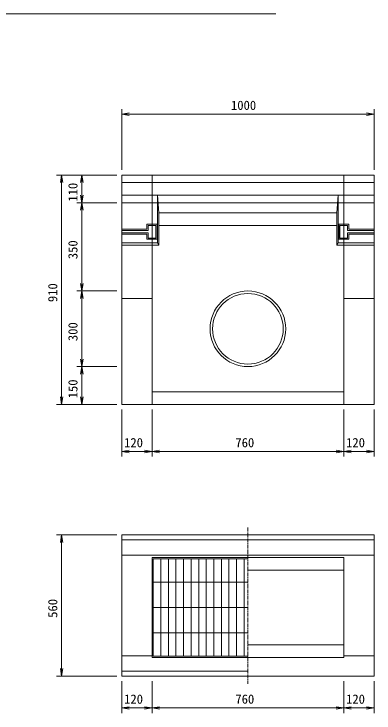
# Model space of a CAD drawing. Units: millimetres on the paper. Extents: x 0 to 841, y 0 to 594.
# Drawn here: x 370.1 to 441.4, y 151.7 to 290.4 of the extents above; entities that cross this region are included whole.
import ezdxf
from ezdxf.enums import TextEntityAlignment as Align

# ---------------------------------------------------------------- set-up
doc = ezdxf.new("R2010")
doc.units = ezdxf.units.MM
doc.linetypes.add('USER1', pattern=[1.125, 0.75, -0.125, 0.125, -0.125])
for name, color, linetype, lineweight in [('D-STR-DIM（寸法）', 7, 'Continuous', 18), ('D-STR-HTXT（旗揚げ）', 7, 'Continuous', 18), ('D-STR-STR1（構造物）', 4, 'Continuous', 18), ('D-STR-STR2（構造物）', 7, 'Continuous', 18), ('D-STR-STRn（構造物）', 7, 'Continuous', 18), ('D-STR（構造物外形線）', 1, 'Continuous', 18)]:
    doc.layers.add(name, color=color, linetype=linetype, lineweight=lineweight)
doc.styles.add('ＭＳ ゴシック', font='')
doc.styles.get('ＭＳ ゴシック').set_extended_font_data('MS Gothic')

msp = doc.modelspace()

# ---------------------------------------------------------------- linework, layer by layer
at = {"layer": 'D-STR-DIM（寸法）'}
for p, q in [((391.418, 259.431), (391.418, 271.494)), ((391.418, 270.494), (392.918, 270.744)), ((392.918, 270.244), (391.418, 270.494)), ((391.418, 270.494), (392.918, 270.494)), ((392.918, 270.494), (439.918, 270.494)), ((439.918, 270.744), (441.418, 270.494)), ((441.418, 270.494), (439.918, 270.244)), ((441.418, 270.494), (439.918, 270.494)), ((441.418, 259.431), (441.418, 271.494)), ((390.418, 258.431), (378.496, 258.431)), ((379.246, 256.931), (379.496, 258.431)), ((379.496, 258.431), (379.746, 256.931)), ((379.496, 258.431), (379.496, 256.931)), ((390.418, 258.431), (382.496, 258.431)), ((383.246, 256.931), (383.496, 258.431)), ((383.496, 258.431), (383.746, 256.931)), ((383.496, 258.431), (383.496, 256.931)), ((379.496, 256.931), (379.496, 214.431)), ((383.496, 254.431), (383.496, 256.931)), ((383.496, 252.931), (383.246, 254.431)), ((383.746, 254.431), (383.496, 252.931)), ((383.496, 252.931), (383.496, 254.431)), ((390.418, 252.931), (382.496, 252.931)), ((390.418, 252.931), (382.496, 252.931)), ((383.246, 251.431), (383.496, 252.931)), ((383.496, 252.931), (383.746, 251.431)), ((383.496, 252.931), (383.496, 251.431)), ((383.496, 236.931), (383.496, 251.431)), ((383.496, 235.431), (383.246, 236.931)), ((383.746, 236.931), (383.496, 235.431)), ((383.496, 235.431), (383.496, 236.931)), ((390.418, 235.431), (382.496, 235.431)), ((390.418, 235.431), (382.496, 235.431)), ((383.246, 233.931), (383.496, 235.431)), ((383.496, 235.431), (383.746, 233.931)), ((383.496, 235.431), (383.496, 233.931)), ((383.496, 221.931), (383.496, 233.931)), ((383.496, 220.431), (383.246, 221.931)), ((383.746, 221.931), (383.496, 220.431)), ((383.496, 220.431), (383.496, 221.931)), ((390.418, 220.431), (382.496, 220.431)), ((390.418, 220.431), (382.496, 220.431)), ((383.246, 218.931), (383.496, 220.431)), ((383.496, 220.431), (383.746, 218.931)), ((383.496, 220.431), (383.496, 218.931)), ((383.496, 214.431), (383.496, 218.931)), ((379.496, 212.931), (379.246, 214.431)), ((379.746, 214.431), (379.496, 212.931)), ((379.496, 212.931), (379.496, 214.431)), ((383.496, 212.931), (383.246, 214.431)), ((383.746, 214.431), (383.496, 212.931)), ((383.496, 212.931), (383.496, 214.431)), ((390.418, 212.931), (378.496, 212.931)), ((390.418, 212.931), (382.496, 212.931)), ((391.418, 211.931), (391.418, 202.593)), ((397.418, 211.931), (397.418, 202.593)), ((397.418, 211.931), (397.418, 202.593)), ((435.418, 211.931), (435.418, 202.593)), ((435.418, 211.931), (435.418, 202.593)), ((441.418, 211.931), (441.418, 202.593)), ((391.418, 203.593), (392.918, 203.843)), ((395.918, 203.843), (397.418, 203.593)), ((397.418, 203.593), (398.918, 203.843)), ((433.918, 203.843), (435.418, 203.593)), ((435.418, 203.593), (436.918, 203.843)), ((439.918, 203.843), (441.418, 203.593)), ((392.918, 203.343), (391.418, 203.593)), ((391.418, 203.593), (392.918, 203.593)), ((392.918, 203.593), (395.918, 203.593)), ((397.418, 203.593), (395.918, 203.343)), ((397.418, 203.593), (395.918, 203.593)), ((398.918, 203.343), (397.418, 203.593)), ((397.418, 203.593), (398.918, 203.593)), ((398.918, 203.593), (433.918, 203.593)), ((435.418, 203.593), (433.918, 203.343)), ((435.418, 203.593), (433.918, 203.593)), ((436.918, 203.343), (435.418, 203.593)), ((435.418, 203.593), (436.918, 203.593)), ((436.918, 203.593), (439.918, 203.593)), ((441.418, 203.593), (439.918, 203.343)), ((441.418, 203.593), (439.918, 203.593)), ((390.418, 187.055), (378.496, 187.055)), ((379.246, 185.555), (379.496, 187.055)), ((379.496, 187.055), (379.746, 185.555)), ((379.496, 187.055), (379.496, 185.555)), ((379.496, 185.555), (379.496, 160.555)), ((379.496, 159.055), (379.246, 160.555)), ((379.746, 160.555), (379.496, 159.055)), ((379.496, 159.055), (379.496, 160.555)), ((390.418, 159.055), (378.496, 159.055)), ((391.418, 158.055), (391.418, 151.735)), ((397.418, 158.055), (397.418, 151.735)), ((397.418, 158.055), (397.418, 151.735)), ((435.418, 158.055), (435.418, 151.735)), ((435.418, 158.055), (435.418, 151.735)), ((441.418, 158.055), (441.418, 151.735)), ((391.418, 152.735), (392.918, 152.985)), ((392.918, 152.485), (391.418, 152.735)), ((391.418, 152.735), (392.918, 152.735)), ((392.918, 152.735), (395.918, 152.735)), ((395.918, 152.985), (397.418, 152.735)), ((397.418, 152.735), (395.918, 152.485)), ((397.418, 152.735), (395.918, 152.735)), ((397.418, 152.735), (398.918, 152.985)), ((398.918, 152.485), (397.418, 152.735)), ((397.418, 152.735), (398.918, 152.735)), ((398.918, 152.735), (433.918, 152.735)), ((433.918, 152.985), (435.418, 152.735)), ((435.418, 152.735), (433.918, 152.485)), ((435.418, 152.735), (433.918, 152.735)), ((435.418, 152.735), (436.918, 152.985)), ((436.918, 152.485), (435.418, 152.735)), ((435.418, 152.735), (436.918, 152.735)), ((436.918, 152.735), (439.918, 152.735)), ((439.918, 152.985), (441.418, 152.735)), ((441.418, 152.735), (439.918, 152.485)), ((441.418, 152.735), (439.918, 152.735))]:
    msp.add_line(p, q, dxfattribs=at)
at = {"layer": 'D-STR-HTXT（旗揚げ）'}
msp.add_line((358.193, 290.365), (421.962, 290.365), dxfattribs=at)
at = {"layer": 'D-STR-STR1（構造物）'}
for p, q in [((396.418, 247.681), (396.418, 248.681)), ((396.418, 248.681), (398.418, 248.681)), ((396.668, 247.431), (396.668, 248.431)), ((396.668, 248.431), (398.168, 248.431)), ((398.168, 248.431), (398.168, 245.931)), ((398.418, 248.681), (398.418, 245.681)), ((436.418, 248.681), (434.418, 248.681)), ((434.418, 248.681), (434.418, 245.681)), ((436.168, 248.431), (434.668, 248.431)), ((434.668, 248.431), (434.668, 245.931)), ((436.168, 247.431), (436.168, 248.431)), ((436.418, 247.681), (436.418, 248.681)), ((391.418, 247.681), (396.418, 247.681)), ((391.418, 247.431), (396.668, 247.431)), ((396.668, 246.931), (391.418, 246.931)), ((396.668, 245.931), (396.668, 246.931)), ((441.418, 247.431), (436.168, 247.431)), ((436.168, 245.931), (436.168, 246.931)), ((436.168, 246.931), (441.418, 246.931)), ((441.418, 247.681), (436.418, 247.681)), ((396.418, 246.681), (391.418, 246.681)), ((396.418, 245.681), (396.418, 246.681)), ((398.418, 245.681), (396.418, 245.681)), ((398.168, 245.931), (396.668, 245.931)), ((434.418, 245.681), (436.418, 245.681)), ((434.668, 245.931), (436.168, 245.931)), ((436.418, 245.681), (436.418, 246.681)), ((436.418, 246.681), (441.418, 246.681)), ((397.668, 182.305), (416.418, 182.305)), ((397.668, 163.005), (397.668, 182.305)), ((399.168, 163.005), (399.168, 182.305)), ((400.668, 163.005), (400.668, 182.305)), ((402.168, 163.005), (402.168, 182.305)), ((403.668, 163.005), (403.668, 182.305)), ((405.168, 163.005), (405.168, 182.305)), ((406.668, 163.005), (406.668, 182.305)), ((408.168, 163.005), (408.168, 182.305)), ((409.668, 163.005), (409.668, 182.305)), ((411.168, 163.005), (411.168, 182.305)), ((412.668, 163.005), (412.668, 182.305)), ((414.168, 163.005), (414.168, 182.305)), ((415.668, 163.005), (415.668, 182.305)), ((397.668, 177.655), (416.418, 177.655)), ((397.668, 172.655), (416.418, 172.655)), ((397.668, 167.655), (416.418, 167.655)), ((416.418, 163.005), (397.668, 163.005))]:
    msp.add_line(p, q, dxfattribs=at)
at = {"layer": 'D-STR-STR2（構造物）'}
msp.add_line((397.418, 215.431), (435.418, 215.431), dxfattribs=at)
at = {"layer": 'D-STR-STRn（構造物）', "linetype": 'USER1'}
msp.add_line((416.418, 188.555), (416.418, 157.555), dxfattribs=at)
at = {"layer": 'D-STR（構造物外形線）'}
for p, q in [((391.418, 258.431), (391.418, 212.931)), ((391.418, 258.431), (441.418, 258.431)), ((397.418, 258.431), (397.418, 212.931)), ((435.418, 258.431), (435.418, 212.931)), ((441.418, 258.431), (441.418, 212.931)), ((441.418, 256.931), (391.418, 256.931)), ((441.418, 254.431), (391.418, 254.431)), ((398.518, 254.431), (398.768, 250.931)), ((398.518, 254.431), (398.518, 244.956)), ((434.068, 250.931), (434.318, 254.431)), ((434.318, 254.431), (434.318, 244.956)), ((391.418, 252.931), (441.418, 252.931)), ((398.768, 250.931), (398.768, 244.521)), ((398.768, 250.931), (434.068, 250.931)), ((434.068, 250.931), (434.068, 244.521)), ((398.768, 248.431), (434.068, 248.431)), ((391.418, 244.956), (398.518, 244.956)), ((391.418, 244.521), (398.768, 244.521)), ((398.518, 244.956), (398.768, 244.521)), ((434.318, 244.956), (434.068, 244.521)), ((434.068, 244.521), (441.418, 244.521)), ((434.318, 244.956), (441.418, 244.956)), ((397.418, 233.931), (391.418, 233.931)), ((441.418, 233.931), (435.418, 233.931)), ((391.418, 212.931), (441.418, 212.931)), ((391.418, 187.055), (441.418, 187.055)), ((391.418, 187.055), (391.418, 159.055)), ((391.418, 186.055), (441.418, 186.055)), ((441.418, 187.055), (441.418, 159.055)), ((391.418, 183.055), (441.418, 183.055)), ((397.418, 182.555), (435.418, 182.555)), ((397.418, 162.755), (397.418, 182.555)), ((435.418, 182.555), (435.418, 162.755)), ((416.418, 180.055), (435.418, 180.055)), ((435.418, 165.255), (416.418, 165.255)), ((391.418, 163.055), (397.418, 163.055)), ((435.418, 162.755), (397.418, 162.755)), ((441.418, 163.055), (435.418, 163.055)), ((391.418, 160.055), (416.418, 160.055)), ((391.418, 159.055), (441.418, 159.055))]:
    msp.add_line(p, q, dxfattribs=at)
for radius in [7.5, 7]:
    msp.add_circle((416.418, 227.931), radius, dxfattribs=at)

# ---------------------------------------------------------------- texts
at = {"layer": 'D-STR-DIM（寸法）', "style": 'ＭＳ ゴシック'}
for s, p in [('1000', (413.074, 270.794)), ('120', (391.886, 203.893)), ('760', (413.943, 203.893)), ('120', (435.886, 203.893)), ('120', (391.886, 153.035)), ('760', (413.943, 153.035)), ('120', (435.886, 153.035))]:
    msp.add_text(s, height=1.833, dxfattribs=at).set_placement(p, align=Align.BOTTOM_LEFT)
for s, p in [('110', (383.196, 253.149)), ('350', (383.196, 241.738)), ('910', (379.196, 233.225)), ('300', (383.196, 225.488)), ('150', (383.196, 214.149)), ('560', (379.196, 170.612))]:
    msp.add_text(s, height=1.833, rotation=90, dxfattribs=at).set_placement(p, align=Align.BOTTOM_LEFT)

doc.saveas('drawing.dxf')
